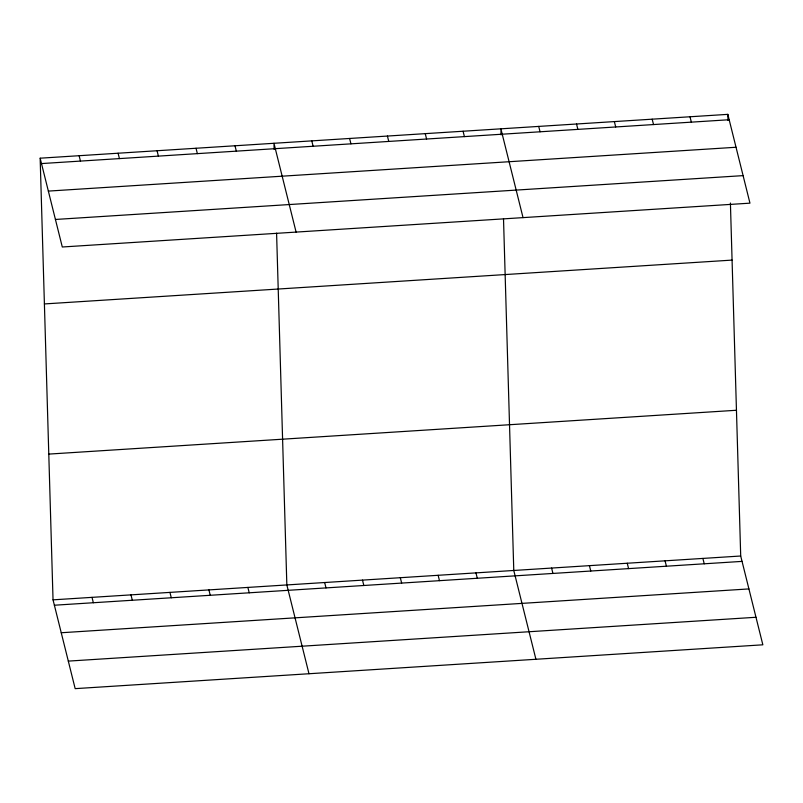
<?xml version="1.0" encoding="UTF-8"?>
<svg xmlns="http://www.w3.org/2000/svg" width="803" height="803" viewBox="0 0 803 803"><rect width="100%" height="100%" fill="white"/><g stroke="black" fill="none" stroke-linecap="round" stroke-linejoin="round"><path stroke-width="1.2" d="M40.15 158.191L727.829 114.357L749.962 203.159L62.293 246.993L40.15 158.191L53.038 599.841L75.171 688.643L762.85 644.809L740.707 556.007L730.409 203.018M41.495 163.571L729.164 119.737M48.351 191.094L736.03 147.26M55.427 219.46L743.096 175.626M44.406 303.935L732.075 260.102M48.782 454.096L736.461 410.263M53.038 599.841L740.707 556.007M54.373 605.221L742.052 561.387M61.239 632.744L748.918 588.92M68.315 661.11L755.984 617.276M689.998 116.766L691.343 122.146M652.177 119.185L653.522 124.555M614.355 121.594L615.7 126.964M702.886 558.426L704.231 563.796M576.534 124.003L577.879 129.383M665.065 560.835L666.41 566.205M538.713 126.412L540.058 131.792M627.243 563.244L628.588 568.624M523.034 217.623L500.891 128.821L501.072 134.894M589.422 565.653L590.767 571.033M463.07 131.24L464.405 136.61M551.601 568.062L552.936 573.442M425.249 133.649L426.584 139.019M535.922 659.273L513.779 570.471L503.511 218.697M387.427 136.058L388.762 141.428M475.958 572.89L477.293 578.26M349.606 138.467L350.941 143.847M438.137 575.299L439.472 580.669M311.785 140.876L313.12 146.256M400.316 577.708L401.651 583.088M296.096 232.087L273.964 143.285L274.134 149.358M362.494 580.117L363.829 585.497M234.988 145.775L236.333 151.145M324.663 582.526L326.008 587.906M196.022 148.254L197.367 153.634M308.984 673.737L286.842 584.945L276.583 233.161M157.057 150.743L158.392 156.113M247.876 587.425L249.221 592.805M118.091 153.222L119.426 158.603M208.91 589.904L210.245 595.284M79.116 155.712L80.461 161.082M169.945 592.393L171.28 597.763M130.969 594.872L132.314 600.253M92.004 597.362L93.349 602.732M727.829 114.357L728 120.43"/></g></svg>
